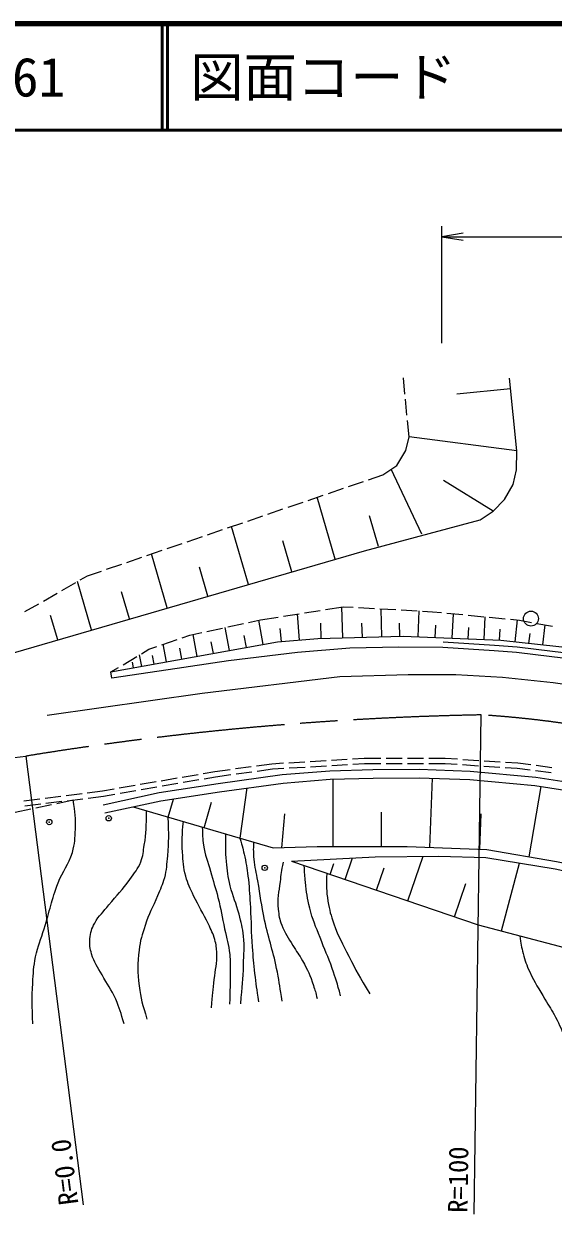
# Model space of a CAD drawing. Units: millimetres at full size, sheet at 1:1000; details may follow other scales. Extents: x 40000 to 680000, y 20000 to 380000.
# Drawn here: x 104750 to 154452, y 268165 to 380000 of the extents above; entities that cross this region are included whole.
import ezdxf
from ezdxf.enums import TextEntityAlignment as Align

# ---------------------------------------------------------------- set-up
doc = ezdxf.new("R2010")
doc.units = ezdxf.units.MM
doc.header["$LTSCALE"] = 1000
doc.header["$PDMODE"] = 32
doc.header["$PDSIZE"] = 500
doc.linetypes.add('CHAIN', pattern=[18.5, 12, -1.5, 3.5, -1.5])
for name, color, linetype, lineweight in [('M-BGD', 7, 'Continuous', 13), ('M-BMK', 2, 'CHAIN', 13), ('M-BMK-ROW', 30, 'Continuous', 13), ('M-STR-HTXT', 7, 'Continuous', 13), ('M-TTL', 2, 'Continuous', 140), ('M-TTL-LINE', 7, 'Continuous', 50)]:
    doc.layers.add(name, color=color, linetype=linetype, lineweight=lineweight)
doc.layers.add('M-TTL-TXT', color=7, linetype='Continuous')
doc.styles.add('ＭＳ ゴシック', font='')
doc.styles.get('ＭＳ ゴシック').set_extended_font_data('MS Gothic')

# ---------------------------------------------------------------- blocks, each defined once
blk = doc.blocks.new('open_arrow')
at = {"color": 0, "linetype": 'Continuous', "lineweight": -2}
blk.add_lwpolyline([(7.5, 1.25), (0, 0), (7.5, -1.25)], dxfattribs=at)

msp = doc.modelspace()

# ---------------------------------------------------------------- linework, layer by layer
at = {"layer": 'M-BGD'}
for p, q in [((140534, 345218), (140388, 346739)), ((150460, 345708), (145400, 345203)), ((140725, 343227), (140581, 344720)), ((140918, 341208), (140772, 342729)), ((140606, 339900), (140918, 341208)), ((151041, 339896), (140918, 341208)), ((139765, 338498), (140606, 339900)), ((138453, 337625), (139765, 338498)), ((142121, 332064), (139247, 338154)), ((135234, 336524), (136653, 337009)), ((137126, 337171), (138453, 337625)), ((148829, 334209), (144143, 337096)), ((131449, 335229), (132868, 335714)), ((133976, 329697), (132286, 335515)), ((133341, 335876), (134761, 336362)), ((127664, 333934), (129084, 334419)), ((129557, 334581), (130976, 335067)), ((125772, 333286), (127191, 333772)), ((138049, 330880), (137203, 333789)), ((121988, 331991), (123407, 332477)), ((123880, 332639), (125299, 333124)), ((125831, 327331), (124252, 332766)), ((118203, 330696), (119622, 331182)), ((120095, 331344), (121515, 331829)), ((129903, 328514), (129058, 331423)), ((116311, 330049), (117730, 330534)), ((118221, 325119), (116746, 330198)), ((112526, 328754), (113945, 329239)), ((114418, 329401), (115838, 329887)), ((122026, 326225), (121236, 328943)), ((110054, 327753), (110726, 328138)), ((110726, 328138), (112053, 328592)), ((108318, 326761), (109620, 327505)), ((111112, 323054), (109790, 327602)), ((114666, 324087), (113929, 326626)), ((104846, 324775), (106148, 325519)), ((106582, 325768), (107884, 326512)), ((107928, 322129), (107267, 324403)), ((129127, 324344), (130609, 324579)), ((130641, 322108), (130445, 324553)), ((131102, 324658), (132584, 324894)), ((133077, 324972), (134746, 325238)), ((134702, 322313), (134617, 325217)), ((134746, 325238), (135684, 325185)), ((136183, 325158), (137681, 325074)), ((138180, 325046), (139678, 324962)), ((138369, 322420), (138292, 325040)), ((140177, 324934), (141675, 324851)), ((141761, 322418), (141866, 324840)), ((142174, 324823), (143112, 324770)), ((143112, 324770), (143967, 324687)), ((144464, 324639), (145957, 324494)), ((144982, 322278), (145082, 324579)), ((146455, 324446), (147948, 324301)), ((121947, 322918), (123414, 323234)), ((124059, 321125), (123667, 323288)), ((123902, 323339), (125369, 323655)), ((125858, 323761), (126965, 323999)), ((127235, 321701), (126824, 323969)), ((126965, 323999), (128633, 324265)), ((132669, 322254), (132627, 323706)), ((136535, 322367), (136497, 323677)), ((140065, 322470), (140030, 323682)), ((143372, 322348), (143422, 323498)), ((146481, 322213), (146527, 323283)), ((147979, 322148), (148072, 324289)), ((148445, 324252), (149938, 324107)), ((150436, 324059), (151291, 323976)), ((150869, 321937), (151089, 323996)), ((151291, 323976), (152430, 323764)), ((152922, 323673), (154396, 323398)), ((153491, 321656), (153692, 323529)), ((117715, 321663), (119133, 322153)), ((119605, 322316), (120352, 322574)), ((120352, 322574), (121459, 322813)), ((121030, 320575), (120655, 322639)), ((125647, 321413), (125441, 322547)), ((128929, 321971), (128831, 323193)), ((149427, 322085), (149472, 323120)), ((152180, 321796), (152280, 322733)), ((115784, 320816), (116496, 321242)), ((116496, 321242), (117242, 321500)), ((118140, 320051), (117840, 321706)), ((119585, 320313), (119398, 321345)), ((122544, 320850), (122348, 321932)), ((114068, 319789), (115355, 320559)), ((115060, 319492), (114961, 320037)), ((115823, 319631), (115625, 320721)), ((116981, 319841), (116831, 320668)), ((112928, 319106), (113639, 319532)), ((133624, 310822), (135121, 310911)), ((135621, 310940), (136716, 311006)), ((136716, 311006), (138267, 311006)), ((138767, 311006), (140267, 311006)), ((140767, 311006), (142267, 311006)), ((142767, 311006), (144319, 311006)), ((144319, 311006), (145478, 310930)), ((122681, 309761), (124120, 309957)), ((124615, 310024), (126102, 310226)), ((126597, 310294), (128036, 310490)), ((126660, 309798), (128085, 309992)), ((128036, 310490), (129132, 310555)), ((128085, 309992), (129164, 310056)), ((129631, 310584), (131128, 310673)), ((129663, 310085), (131160, 310174)), ((131628, 310703), (133125, 310792)), ((131659, 310204), (133157, 310293)), ((133656, 310323), (135153, 310412)), ((135652, 310441), (136731, 310506)), ((136731, 310506), (138267, 310506)), ((138767, 310506), (140267, 310506)), ((140767, 310506), (142267, 310506)), ((142767, 310506), (144302, 310506)), ((144302, 310506), (145445, 310431)), ((145944, 310398), (147441, 310300)), ((145977, 310897), (147473, 310799)), ((147940, 310267), (149437, 310169)), ((147972, 310766), (149469, 310668)), ((149936, 310137), (151079, 310062)), ((149968, 310635), (151127, 310560)), ((151079, 310062), (152293, 309906)), ((151127, 310560), (152356, 310402)), ((152789, 309842), (154276, 309651)), ((152852, 310338), (154340, 310146)), ((115688, 308552), (117166, 308808)), ((117659, 308893), (119137, 309148)), ((119630, 309234), (121108, 309489)), ((119705, 308739), (121183, 308995)), ((121600, 309574), (122681, 309761)), ((121675, 309080), (122757, 309267)), ((122757, 309267), (124182, 309461)), ((124678, 309528), (126164, 309730)), ((133781, 302700), (133789, 309029)), ((142876, 302622), (143119, 309115)), ((108723, 307508), (110212, 307695)), ((110708, 307758), (112144, 307939)), ((112144, 307939), (113225, 308126)), ((112218, 307444), (113300, 307632)), ((113717, 308211), (115195, 308467)), ((113792, 307717), (115270, 307972)), ((115763, 308058), (117241, 308313)), ((117734, 308398), (119212, 308654)), ((125054, 303481), (125712, 308206)), ((152187, 301742), (153318, 308341)), ((104755, 307008), (106243, 307195)), ((104845, 306515), (106333, 306703)), ((105882, 306355), (107351, 306662)), ((106739, 307258), (108227, 307445)), ((106830, 306765), (108318, 306953)), ((107840, 306764), (109388, 307088)), ((108814, 307015), (110302, 307203)), ((110798, 307265), (112218, 307444)), ((118294, 305465), (118795, 307170)), ((121674, 304473), (122383, 306887)), ((103925, 305947), (105393, 306253)), ((128976, 302596), (129251, 305771)), ((138329, 302695), (138333, 305943)), ((147559, 302446), (147684, 305792)), ((133512, 300084), (133857, 301099)), ((134933, 299600), (135625, 301631)), ((140812, 297598), (142242, 301797)), ((149609, 294773), (151289, 301158)), ((137873, 298599), (138588, 300698)), ((145187, 296108), (146251, 299233))]:
    msp.add_line(p, q, dxfattribs=at)
for points in [[(76622, 329879), (81577, 316826), (86584, 317143), (91748, 317867), (97404, 319071), (136732, 330498), (147598, 333384), (148829, 334209), (149872, 335300), (150698, 336733), (151010, 338104), (151041, 339896), (150360, 346703)], [(144077, 321409), (139964, 321424), (135361, 321331), (130454, 320934), (123957, 320139), (118302, 319298), (112998, 318527), (112928, 319106), (128561, 321941), (132346, 322245), (140362, 322478), (149522, 322081), (156719, 321310), (163052, 320352), (163519, 320526), (164018, 321118), (164215, 321783), (164444, 323143), (164766, 323559), (165409, 323559), (174513, 317367)], [(157475, 320147), (154328, 320536), (151010, 320941), (148922, 321082), (144077, 321409)], [(157541, 320643), (154389, 321033), (151057, 321439), (148956, 321580), (144111, 321908)], [(106955, 315044), (121501, 317130), (134424, 318672), (140826, 318882), (145313, 318859), (149706, 318625), (154450, 318111), (159708, 317363), (165153, 316242), (171088, 314699), (175762, 313297), (179524, 311989), (184151, 309979), (190787, 306778), (197400, 303249), (203826, 299510), (212765, 294229), (226260, 285887)], [(112196, 306639), (117472, 307771), (122997, 308643), (129000, 309461), (133471, 309820), (137522, 309944), (141868, 309960), (146666, 309789), (152820, 309228), (158927, 308277), (164660, 306953), (169567, 305645), (175767, 303588), (180830, 301625), (184585, 300005), (188479, 298073)], [(112364, 305857), (117618, 306984), (123114, 307852), (129086, 308666), (133515, 309021), (137535, 309144), (141855, 309160), (146616, 308990), (152722, 308433), (158775, 307491), (164466, 306177), (169338, 304878), (175496, 302835), (180527, 300885), (184248, 299279), (188124, 297357)], [(115020, 306427), (128159, 302570), (132279, 302702), (140739, 302702), (148216, 302422)], [(148216, 302422), (154772, 301299), (161439, 299931), (167029, 298407), (171841, 296856), (176315, 295221), (180532, 293463)], [(129873, 301323), (137748, 301744), (143706, 301814), (148123, 301674)], [(129873, 301323), (147398, 295355), (167728, 290003), (181194, 292023)], [(148123, 301674), (154643, 300611), (161279, 299185), (166724, 297666), (171561, 296077), (175931, 294372), (181194, 292023)]]:
    msp.add_lwpolyline(points, dxfattribs=at)
msp.add_circle((152366, 324123), 700, dxfattribs=at)
for points, knots in [([(105596, 286052), (105527, 287846), (105480, 288379), (105585, 289864), (105654, 290833), (105658, 291385), (105855, 292336), (106074, 293395), (106350, 293949), (106665, 294984), (107178, 296667), (107348, 297650), (107974, 299294), (108414, 300449), (108963, 300975), (109314, 302161), (109557, 302984), (109556, 303483), (109594, 304342), (109642, 305416), (109563, 305837), (109388, 307088)], [0, 0, 0, 0, 1, 1, 1, 2, 2, 2, 3, 3, 3, 4, 4, 4, 5, 5, 5, 6, 6, 6, 7, 7, 7, 7]), ([(114156, 286058), (113860, 287135), (113757, 287486), (113377, 288353), (112965, 289295), (112568, 289739), (112090, 290648), (111691, 291406), (111349, 291788), (111113, 292611), (110959, 293153), (110907, 293484), (110958, 294045), (111012, 294640), (111116, 294985), (111404, 295509), (111813, 296252), (112214, 296555), (112744, 297217), (113501, 298163), (114005, 298630), (114707, 299617), (115147, 300236), (115458, 300560), (115735, 301268), (115964, 301852), (115958, 302222), (116062, 302841), (116271, 304084), (116241, 304554), (116270, 306060)], [0, 0, 0, 0, 1, 1, 1, 2, 2, 2, 3, 3, 3, 4, 4, 4, 5, 5, 5, 6, 6, 6, 7, 7, 7, 8, 8, 8, 9, 9, 9, 10, 10, 10, 10]), ([(118282, 305469), (118321, 303766), (118364, 303254), (118228, 301844), (118148, 301025), (118153, 300553), (117947, 299757), (117771, 299074), (117555, 298729), (117293, 298074), (116856, 296980), (116489, 296411), (116140, 295286), (115865, 294399), (115665, 293903), (115564, 292980), (115421, 291680), (115421, 290929), (115579, 289631), (115731, 288384), (115877, 287898), (116311, 286499)], [0, 0, 0, 0, 1, 1, 1, 2, 2, 2, 3, 3, 3, 4, 4, 4, 5, 5, 5, 6, 6, 6, 7, 7, 7, 7]), ([(122356, 287543), (122496, 288845), (122532, 289176), (122636, 290223), (122732, 291178), (122897, 291709), (122870, 292669), (122856, 293179), (122818, 293469), (122683, 293962), (122519, 294559), (122339, 294865), (122076, 295426), (121577, 296488), (121190, 297029), (120689, 298090), (120361, 298784), (120158, 299172), (119957, 299913), (119722, 300778), (119706, 301292), (119645, 302187), (119570, 303301), (119622, 303724), (119732, 305043)], [0, 0, 0, 0, 1, 1, 1, 2, 2, 2, 3, 3, 3, 4, 4, 4, 5, 5, 5, 6, 6, 6, 7, 7, 7, 8, 8, 8, 8]), ([(121510, 304521), (121515, 303747), (121536, 303493), (121624, 302841), (121757, 301855), (122016, 301340), (122278, 300380), (122543, 299410), (122736, 298878), (122979, 297903), (123262, 296768), (123366, 296120), (123602, 294974), (123796, 294032), (123972, 293515), (124085, 292559), (124159, 291937), (124110, 291582), (124116, 290955), (124128, 289756), (124109, 289365), (124070, 287886)], [0, 0, 0, 0, 1, 1, 1, 2, 2, 2, 3, 3, 3, 4, 4, 4, 5, 5, 5, 6, 6, 6, 7, 7, 7, 7]), ([(125113, 287917), (125280, 289659), (125339, 290145), (125378, 291578), (125407, 292636), (125484, 293235), (125378, 294289), (125296, 295104), (125167, 295552), (124958, 296345), (124680, 297398), (124387, 297950), (124132, 299009), (123919, 299895), (123857, 300407), (123774, 301315), (123682, 302309), (123697, 302676), (123727, 303871)], [0, 0, 0, 0, 1, 1, 1, 2, 2, 2, 3, 3, 3, 4, 4, 4, 5, 5, 5, 6, 6, 6, 6]), ([(125046, 303484), (125279, 302669), (125341, 302434), (125487, 301751), (125664, 300925), (125739, 300456), (125830, 299617), (125941, 298592), (125956, 298013), (126017, 296984), (126103, 295537), (126083, 294722), (126188, 293276), (126259, 292301), (126310, 291755), (126422, 290783), (126543, 289740), (126597, 289397), (126796, 288120)], [0, 0, 0, 0, 1, 1, 1, 2, 2, 2, 3, 3, 3, 4, 4, 4, 5, 5, 5, 6, 6, 6, 6]), ([(128992, 288166), (128819, 289467), (128752, 289832), (128556, 290893), (128198, 292833), (127759, 293868), (127357, 295800), (127058, 297233), (126964, 298049), (126718, 299492), (126583, 300283), (126440, 300717), (126375, 301517), (126325, 302135), (126322, 302364), (126339, 303104)], [0, 0, 0, 0, 1, 1, 1, 2, 2, 2, 3, 3, 3, 4, 4, 4, 5, 5, 5, 5]), ([(129086, 301237), (128929, 300368), (128892, 300120), (128805, 299398), (128685, 298393), (128528, 297819), (128634, 296812), (128696, 296224), (128737, 295880), (128961, 295332), (129285, 294544), (129567, 294148), (130005, 293416), (130349, 292841), (130598, 292553), (130924, 291967), (131403, 291108), (131628, 290596), (131937, 289662), (132094, 289187), (132151, 289014), (132295, 288431)], [0, 0, 0, 0, 1, 1, 1, 2, 2, 2, 3, 3, 3, 4, 4, 4, 5, 5, 5, 6, 6, 6, 7, 7, 7, 7]), ([(134492, 288680), (134155, 289911), (134054, 290259), (133713, 291251), (133317, 292403), (132985, 293007), (132560, 294148), (132159, 295223), (131864, 295807), (131594, 296921), (131368, 297857), (131286, 298394), (131189, 299352), (131127, 299959), (131109, 300172), (131081, 300912)], [0, 0, 0, 0, 1, 1, 1, 2, 2, 2, 3, 3, 3, 4, 4, 4, 5, 5, 5, 5]), ([(133189, 300194), (133164, 298987), (133139, 298576), (133308, 297560), (133447, 296717), (133566, 296247), (133853, 295441), (134291, 294210), (134670, 293572), (135255, 292404), (135966, 290984), (136251, 290520), (137234, 288852)], [0, 0, 0, 0, 1, 1, 1, 2, 2, 2, 3, 3, 3, 4, 4, 4, 4]), ([(151311, 294325), (151427, 293541), (151466, 293298), (151637, 292657), (151821, 291965), (151945, 291578), (152245, 290928), (152725, 289883), (153102, 289352), (153678, 288357), (154060, 287696), (154322, 287352), (154675, 286675), (155103, 285853), (155215, 285532), (155609, 284494)], [0, 0, 0, 0, 1, 1, 1, 2, 2, 2, 3, 3, 3, 4, 4, 4, 5, 5, 5, 5])]:
    msp.add_open_spline(points, degree=3, knots=knots, dxfattribs=at)
at = {"layer": 'M-BMK'}
msp.add_line((64223, 306409), (104941, 311197), dxfattribs=at)
for centre, radius, start, end in [((153327, 15125), 300000, 91.07692, 99.28164), ((141324, 215275), 100000, 68.48711, 86.35065)]:
    msp.add_arc(centre, radius, start, end, dxfattribs=at)
at = {"layer": 'M-BMK-ROW'}
for centre in [(112717, 305362), (107144, 305002), (127365, 300707)]:
    msp.add_circle(centre, 250, dxfattribs=at)
for p in [(112717, 305362), (107144, 305002), (127365, 300707)]:
    msp.add_point(p, dxfattribs=at)
at = {"layer": 'M-STR-HTXT'}
for p, q in [((144000, 350000), (144000, 361000)), ((144000, 360000), (214539, 360000)), ((147663, 315075), (147008, 268165)), ((104941, 311197), (110331, 269030))]:
    msp.add_line(p, q, dxfattribs=at)
at = {"layer": 'M-TTL'}
msp.add_line((680000, 380000), (40000, 380000), dxfattribs=at)
at = {"layer": 'M-TTL-LINE'}
for p, q in [((117750, 380000), (117750, 370000)), ((118250, 380000), (118250, 370000)), ((40000, 370000), (680000, 370000))]:
    msp.add_line(p, q, dxfattribs=at)

# ---------------------------------------------------------------- block references
at = {"layer": 'M-STR-HTXT', "xscale": 267, "yscale": 267}
msp.add_blockref('open_arrow', (144000, 360000), dxfattribs=at)

# ---------------------------------------------------------------- texts
at = {"layer": 'M-STR-HTXT', "style": 'ＭＳ ゴシック'}
for s, rotation, p in [('R=0.0', 97.284, (108577, 272120)), ('R=100', 89.2, (145528, 271415))]:
    msp.add_text(s, height=1833, rotation=rotation, dxfattribs=at).set_placement(p, align=Align.MIDDLE_CENTER)
at = {"layer": 'M-TTL-TXT', "style": 'ＭＳ ゴシック'}
for s, p in [('図面コード', (120380, 375000)), ('261', (101142, 375000))]:
    msp.add_text(s, height=3666, dxfattribs=at).set_placement(p, align=Align.MIDDLE_LEFT)

doc.saveas('drawing.dxf')
